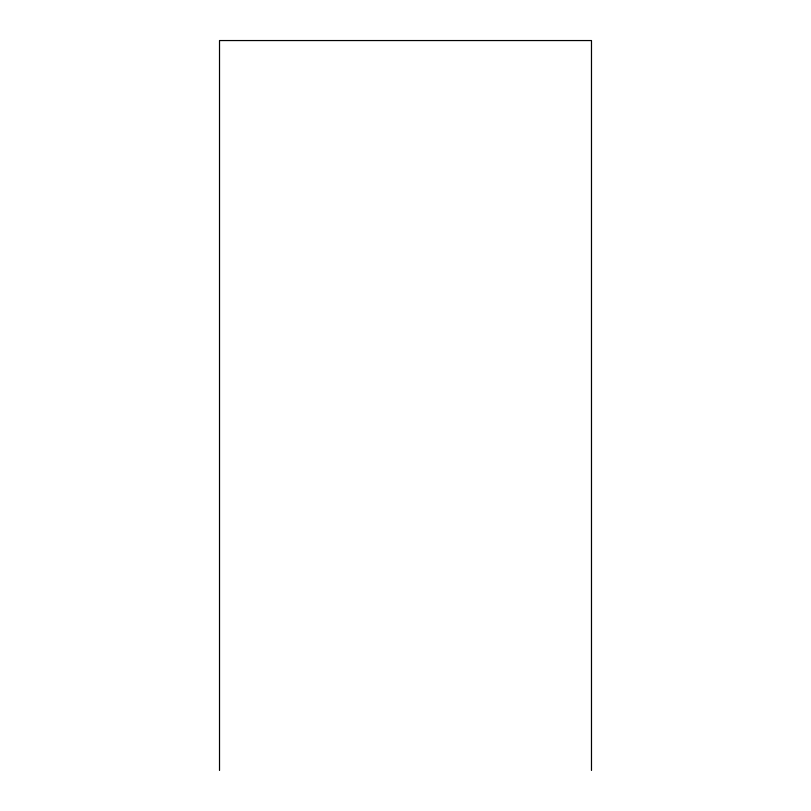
<?xml version="1.0" encoding="UTF-8"?>
<svg xmlns="http://www.w3.org/2000/svg" width="811" height="811" viewBox="0 0 811 811"><rect width="100%" height="100%" fill="white"/><g stroke="black" fill="none" stroke-linecap="round" stroke-linejoin="round"><path stroke-width="1.22" d="M591.483 770.45L591.483 40.55L219.517 40.55L219.517 770.45"/></g></svg>
